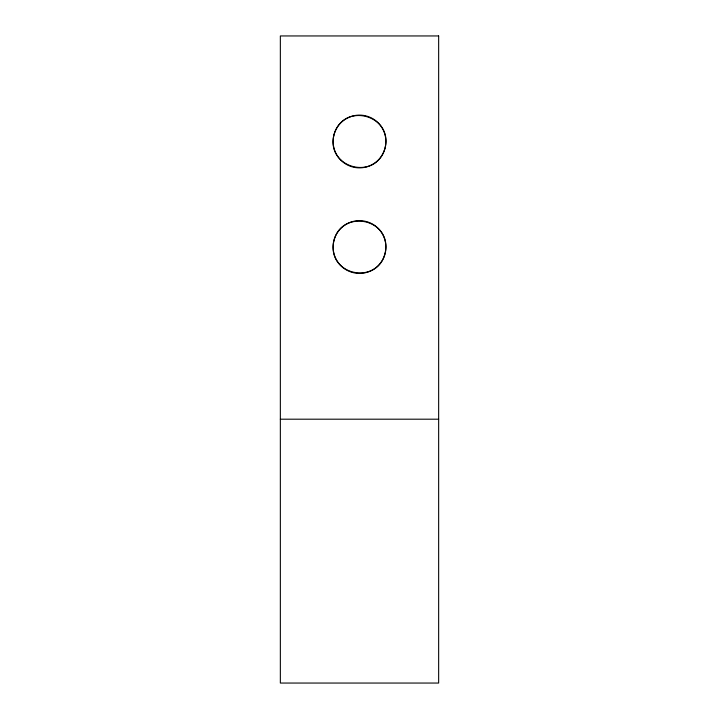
<?xml version="1.0" encoding="UTF-8"?>
<svg xmlns="http://www.w3.org/2000/svg" width="719" height="719" viewBox="0 0 719 719"><rect width="100%" height="100%" fill="white"/><g stroke="black" fill="none" stroke-linecap="round" stroke-linejoin="round"><path stroke-width="1.08" d="M280.347 419.195L438.653 419.195M333.418 243.031C328.601 277.157 379.956 285.039 385.582 251.03C390.399 216.904 339.044 209.031 333.418 243.031M334.011 134.66C325.482 168.057 375.678 181.503 384.989 148.321C393.518 114.932 343.322 101.478 334.011 134.66M438.653 35.95L280.347 35.95L280.347 683.05L438.653 683.05L438.653 35.95M342.999 267.621A26.387 26.387 0 0 0 385.582 251.03A26.387 26.387 0 0 0 349.919 222.45A26.387 26.387 0 0 0 342.999 267.621M340.842 160.148A26.387 26.387 0 0 0 384.989 148.321A26.387 26.387 0 0 0 352.669 116.002A26.387 26.387 0 0 0 340.842 160.148"/></g></svg>
